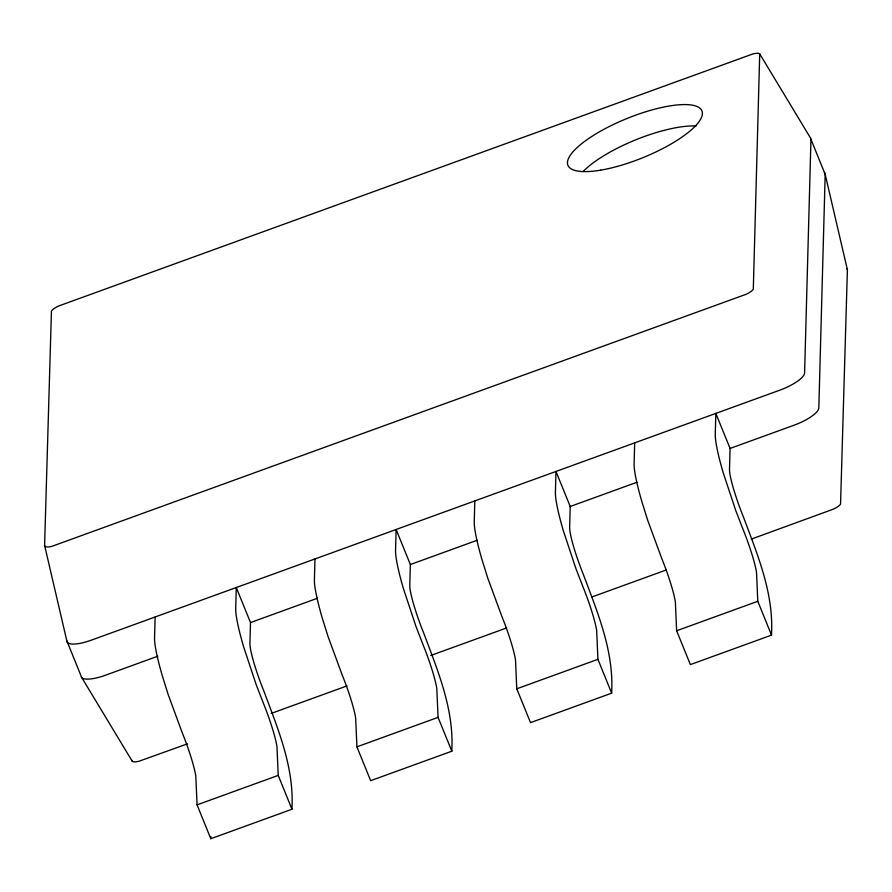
<?xml version="1.0" encoding="UTF-8"?>
<svg xmlns="http://www.w3.org/2000/svg" width="892" height="892" viewBox="0 0 892 892"><rect width="100%" height="100%" fill="white"/><g stroke="black" fill="none" stroke-linecap="round" stroke-linejoin="round"><path stroke-width="1.34" d="M157.761 656.233L105.401 675.244A26.359 7.705 -22.1 0 1 81.038 675.835L66.811 640.802L44.6 545.38L51.446 311.029A10.905 3.189 -22.1 0 1 58.716 305.978L752.58 54.044A10.905 3.189 -22.1 0 1 759.716 53.877L810.181 137.468A26.359 7.705 -22.1 0 1 810.962 139.33L825.189 174.364L847.4 269.785L840.554 504.125A10.905 3.189 -22.1 0 1 833.284 509.176L751.231 539.136M155.119 616.996L154.55 637.858A79.076 9.611 70 0 0 162.4 676.069L168.187 694.567L182.314 732.945A39.538 4.806 70 0 1 195.805 776.062L197.065 804.874L210.802 838.714L291.963 809.245L292.052 806.011C293.613 765.749 277.602 727.95 263.82 690.966A39.538 4.806 70 0 1 249.927 643.422L250.496 622.56L236.28 587.527L235.711 608.389A79.076 9.611 70 0 0 243.561 646.611L256.138 684.498L263.475 703.487A39.538 4.806 70 0 1 276.966 746.593L278.226 775.404L291.963 809.245M210.802 838.714L210.869 836.551M314.976 558.961L314.408 579.811A79.076 9.611 70 0 0 322.257 618.033L328.044 636.52L342.171 674.909A39.538 4.806 70 0 1 355.663 718.027L356.923 746.838L370.659 780.678L451.82 751.209L451.91 747.964C453.47 707.702 437.459 669.903 423.667 632.93A39.538 4.806 70 0 1 409.785 585.386L410.353 564.524L396.126 529.491L395.557 550.353A79.076 9.611 70 0 0 403.407 588.564L415.984 626.452L423.332 645.44A39.538 4.806 70 0 1 436.812 688.557L438.072 717.369L451.82 751.209M474.823 500.914L474.254 521.775A79.076 9.611 70 0 0 482.104 559.998L487.891 578.484L502.029 616.874A39.538 4.806 70 0 1 515.52 659.98L516.769 688.791L530.517 722.632L611.667 693.173L611.756 689.929C613.317 649.666 597.306 611.867 583.524 574.883A39.538 4.806 70 0 1 569.642 527.339L570.211 506.489L555.984 471.455L555.415 492.306A79.076 9.611 70 0 0 563.265 530.528L575.842 568.416L583.19 587.404A39.538 4.806 70 0 1 596.67 630.521L597.93 659.333L611.667 693.173M634.68 442.878L634.112 463.728A79.076 9.611 70 0 0 641.961 501.951L647.748 520.437L661.886 558.827A39.538 4.806 70 0 1 675.367 601.944L676.627 630.756L690.375 664.596L771.524 635.126L771.613 631.893C773.174 591.619 757.163 553.832 743.382 516.847A39.538 4.806 70 0 1 729.5 469.303L730.069 448.442L715.841 413.409L715.273 434.27A79.076 9.611 70 0 0 723.122 472.481L735.699 510.369L743.036 529.357A39.538 4.806 70 0 1 756.528 572.474L757.787 601.286L771.524 635.126M810.962 139.33L804.595 372.923A26.359 7.705 -22.1 0 1 779.775 390.194L91.174 640.211A26.359 7.705 -22.1 0 1 66.811 640.802M250.719 622.482L317.485 598.242M410.432 564.502L477.198 540.251M570.144 506.511L636.91 482.271M729.857 448.52L794.003 425.228A26.359 7.705 -22.1 0 0 818.823 407.956L825.189 174.364A26.359 7.705 -22.1 0 0 824.409 172.502M187.454 743.828L139.42 761.11A10.905 3.189 -22.1 0 1 132.284 761.289L81.819 677.686M271.168 713.433L347.044 685.892M430.758 655.486L506.623 627.946M591.641 597.071L666.201 569.999M197.065 804.874L278.226 775.404M356.923 746.838L438.072 717.369M516.769 688.791L597.93 659.333M676.627 630.756L757.787 601.286M759.716 53.877L753.305 289.253A10.905 3.189 -22.1 0 1 746.035 294.315L52.171 546.238A10.905 3.189 -22.1 0 1 45.035 546.417L44.6 545.38M846.965 268.748L847.4 269.785M131.849 760.24L132.284 761.289M583.379 171.286A72.308 21.14 -22.1 0 1 696.139 125.995M600.651 170.16A72.308 21.14 -22.1 0 0 702.394 113.596A72.308 21.14 -22.1 0 0 601.732 130.522A72.308 21.14 -22.1 0 0 600.651 170.16"/></g></svg>
